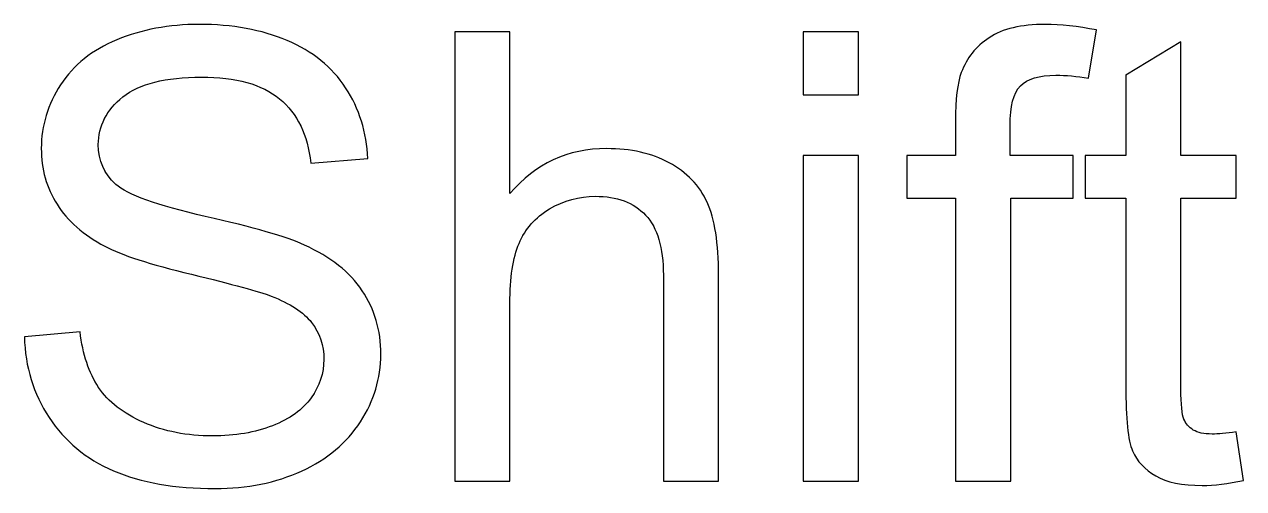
# Model space of a CAD drawing. Header units: millimetres. Extents: x -742 to 1487, y -1115 to 638.
# Drawn here: x 382.37 to 407.08, y -509.44 to -500.04 of the extents above; entities that cross this region are included whole.
import ezdxf

# ---------------------------------------------------------------- set-up
doc = ezdxf.new("R2010")
doc.units = ezdxf.units.MM
doc.layers.add('Layer 1', color=7, linetype='CONTINUOUS')

msp = doc.modelspace()

# ---------------------------------------------------------------- linework, layer by layer
at = {"layer": 'Layer 1', "color": 250}
for points, knots in [([(382.365, -506.363), (382.365, -506.363), (383.495, -506.261), (383.495, -506.261), (383.495, -506.261), (383.548, -506.719), (383.673, -507.093), (383.87, -507.388), (383.87, -507.388), (384.067, -507.68), (384.372, -507.917), (384.784, -508.099), (384.784, -508.099), (385.197, -508.279), (385.663, -508.37), (386.179, -508.37), (386.179, -508.37), (386.639, -508.37), (387.043, -508.302), (387.394, -508.164), (387.394, -508.164), (387.746, -508.027), (388.006, -507.838), (388.177, -507.599), (388.177, -507.599), (388.349, -507.36), (388.436, -507.1), (388.436, -506.82), (388.436, -506.82), (388.436, -506.537), (388.353, -506.289), (388.188, -506.075), (388.188, -506.075), (388.023, -505.864), (387.75, -505.686), (387.369, -505.54), (387.369, -505.54), (387.125, -505.447), (386.586, -505.298), (385.75, -505.097), (385.75, -505.097), (384.914, -504.896), (384.329, -504.708), (383.995, -504.53), (383.995, -504.53), (383.561, -504.301), (383.239, -504.018), (383.028, -503.681), (383.028, -503.681), (382.814, -503.345), (382.708, -502.966), (382.708, -502.549), (382.708, -502.549), (382.708, -502.087), (382.839, -501.658), (383.1, -501.26), (383.1, -501.26), (383.36, -500.86), (383.739, -500.557), (384.24, -500.35), (384.24, -500.35), (384.74, -500.142), (385.297, -500.038), (385.908, -500.038), (385.908, -500.038), (386.581, -500.038), (387.176, -500.146), (387.691, -500.364), (387.691, -500.364), (388.205, -500.58), (388.601, -500.9), (388.878, -501.323), (388.878, -501.323), (389.155, -501.744), (389.303, -502.223), (389.325, -502.756), (389.325, -502.756), (389.325, -502.756), (388.169, -502.845), (388.169, -502.845), (388.169, -502.845), (388.108, -502.272), (387.898, -501.838), (387.54, -501.546), (387.54, -501.546), (387.183, -501.251), (386.653, -501.105), (385.955, -501.105), (385.955, -501.105), (385.227, -501.105), (384.696, -501.239), (384.363, -501.505), (384.363, -501.505), (384.031, -501.772), (383.864, -502.094), (383.864, -502.47), (383.864, -502.47), (383.864, -502.796), (383.982, -503.065), (384.217, -503.277), (384.217, -503.277), (384.45, -503.486), (385.053, -503.705), (386.031, -503.925), (386.031, -503.925), (387.009, -504.147), (387.68, -504.34), (388.044, -504.505), (388.044, -504.505), (388.571, -504.748), (388.963, -505.055), (389.215, -505.43), (389.215, -505.43), (389.466, -505.802), (389.591, -506.232), (389.591, -506.719), (389.591, -506.719), (389.591, -507.203), (389.454, -507.656), (389.176, -508.084), (389.176, -508.084), (388.899, -508.511), (388.503, -508.844), (387.985, -509.081), (387.985, -509.081), (387.466, -509.318), (386.884, -509.436), (386.234, -509.436), (386.234, -509.436), (385.413, -509.436), (384.725, -509.316), (384.171, -509.077), (384.171, -509.077), (383.614, -508.837), (383.18, -508.478), (382.865, -507.995), (382.865, -507.995), (382.547, -507.515), (382.382, -506.971), (382.365, -506.363)], [0, 0, 0, 0, 0.027778, 0.027778, 0.027778, 0.027778, 0.055556, 0.055556, 0.055556, 0.055556, 0.083333, 0.083333, 0.083333, 0.083333, 0.111111, 0.111111, 0.111111, 0.111111, 0.138889, 0.138889, 0.138889, 0.138889, 0.166667, 0.166667, 0.166667, 0.166667, 0.194444, 0.194444, 0.194444, 0.194444, 0.222222, 0.222222, 0.222222, 0.222222, 0.25, 0.25, 0.25, 0.25, 0.277778, 0.277778, 0.277778, 0.277778, 0.305556, 0.305556, 0.305556, 0.305556, 0.333333, 0.333333, 0.333333, 0.333333, 0.361111, 0.361111, 0.361111, 0.361111, 0.388889, 0.388889, 0.388889, 0.388889, 0.416667, 0.416667, 0.416667, 0.416667, 0.444444, 0.444444, 0.444444, 0.444444, 0.472222, 0.472222, 0.472222, 0.472222, 0.5, 0.5, 0.5, 0.5, 0.527778, 0.527778, 0.527778, 0.527778, 0.555556, 0.555556, 0.555556, 0.555556, 0.583333, 0.583333, 0.583333, 0.583333, 0.611111, 0.611111, 0.611111, 0.611111, 0.638889, 0.638889, 0.638889, 0.638889, 0.666667, 0.666667, 0.666667, 0.666667, 0.694444, 0.694444, 0.694444, 0.694444, 0.722222, 0.722222, 0.722222, 0.722222, 0.75, 0.75, 0.75, 0.75, 0.777778, 0.777778, 0.777778, 0.777778, 0.805556, 0.805556, 0.805556, 0.805556, 0.833333, 0.833333, 0.833333, 0.833333, 0.861111, 0.861111, 0.861111, 0.861111, 0.888889, 0.888889, 0.888889, 0.888889, 0.916667, 0.916667, 0.916667, 0.916667, 0.944444, 0.944444, 0.944444, 0.944444, 1, 1, 1, 1]), ([(391.09, -509.284), (391.09, -509.284), (391.09, -500.191), (391.09, -500.191), (391.09, -500.191), (391.09, -500.191), (392.208, -500.191), (392.208, -500.191), (392.208, -500.191), (392.208, -500.191), (392.208, -503.463), (392.208, -503.463), (392.208, -503.463), (392.726, -502.856), (393.38, -502.553), (394.172, -502.553), (394.172, -502.553), (394.657, -502.553), (395.078, -502.648), (395.438, -502.841), (395.438, -502.841), (395.795, -503.034), (396.051, -503.298), (396.206, -503.637), (396.206, -503.637), (396.36, -503.975), (396.437, -504.469), (396.437, -505.112), (396.437, -505.112), (396.437, -505.112), (396.437, -509.284), (396.437, -509.284), (396.437, -509.284), (396.437, -509.284), (395.319, -509.284), (395.319, -509.284), (395.319, -509.284), (395.319, -509.284), (395.319, -505.116), (395.319, -505.116), (395.319, -505.116), (395.319, -504.56), (395.198, -504.153), (394.959, -503.899), (394.959, -503.899), (394.718, -503.645), (394.379, -503.518), (393.939, -503.518), (393.939, -503.518), (393.611, -503.518), (393.302, -503.603), (393.012, -503.774), (393.012, -503.774), (392.722, -503.946), (392.517, -504.179), (392.392, -504.473), (392.392, -504.473), (392.269, -504.765), (392.208, -505.169), (392.208, -505.686), (392.208, -505.686), (392.208, -505.686), (392.208, -509.284), (392.208, -509.284), (392.208, -509.284), (392.208, -509.284), (391.09, -509.284), (391.09, -509.284)], [0, 0, 0, 0, 0.055556, 0.055556, 0.055556, 0.055556, 0.111111, 0.111111, 0.111111, 0.111111, 0.166667, 0.166667, 0.166667, 0.166667, 0.222222, 0.222222, 0.222222, 0.222222, 0.277778, 0.277778, 0.277778, 0.277778, 0.333333, 0.333333, 0.333333, 0.333333, 0.388889, 0.388889, 0.388889, 0.388889, 0.444444, 0.444444, 0.444444, 0.444444, 0.5, 0.5, 0.5, 0.5, 0.555556, 0.555556, 0.555556, 0.555556, 0.611111, 0.611111, 0.611111, 0.611111, 0.666667, 0.666667, 0.666667, 0.666667, 0.722222, 0.722222, 0.722222, 0.722222, 0.777778, 0.777778, 0.777778, 0.777778, 0.833333, 0.833333, 0.833333, 0.833333, 0.888889, 0.888889, 0.888889, 0.888889, 1, 1, 1, 1]), ([(398.153, -501.461), (398.153, -501.461), (398.153, -500.191), (398.153, -500.191), (398.153, -500.191), (398.153, -500.191), (399.271, -500.191), (399.271, -500.191), (399.271, -500.191), (399.271, -500.191), (399.271, -501.461), (399.271, -501.461), (399.271, -501.461), (399.271, -501.461), (398.153, -501.461), (398.153, -501.461)], [0, 0, 0, 0, 0.2, 0.2, 0.2, 0.2, 0.4, 0.4, 0.4, 0.4, 0.6, 0.6, 0.6, 0.6, 1, 1, 1, 1]), ([(401.241, -509.284), (401.241, -509.284), (401.241, -503.556), (401.241, -503.556), (401.241, -503.556), (401.241, -503.556), (400.251, -503.556), (400.251, -503.556), (400.251, -503.556), (400.251, -503.556), (400.251, -502.693), (400.251, -502.693), (400.251, -502.693), (400.251, -502.693), (401.241, -502.693), (401.241, -502.693), (401.241, -502.693), (401.241, -502.693), (401.241, -501.994), (401.241, -501.994), (401.241, -501.994), (401.241, -501.552), (401.28, -501.224), (401.358, -501.01), (401.358, -501.01), (401.466, -500.722), (401.652, -500.487), (401.923, -500.307), (401.923, -500.307), (402.192, -500.127), (402.571, -500.038), (403.058, -500.038), (403.058, -500.038), (403.373, -500.038), (403.72, -500.077), (404.101, -500.151), (404.101, -500.151), (404.101, -500.151), (403.934, -501.129), (403.934, -501.129), (403.934, -501.129), (403.701, -501.088), (403.483, -501.067), (403.276, -501.067), (403.276, -501.067), (402.937, -501.067), (402.698, -501.139), (402.556, -501.283), (402.556, -501.283), (402.416, -501.427), (402.346, -501.696), (402.346, -502.089), (402.346, -502.089), (402.346, -502.089), (402.346, -502.693), (402.346, -502.693), (402.346, -502.693), (402.346, -502.693), (403.629, -502.693), (403.629, -502.693), (403.629, -502.693), (403.629, -502.693), (403.629, -503.556), (403.629, -503.556), (403.629, -503.556), (403.629, -503.556), (402.359, -503.556), (402.359, -503.556), (402.359, -503.556), (402.359, -503.556), (402.359, -509.284), (402.359, -509.284), (402.359, -509.284), (402.359, -509.284), (401.241, -509.284), (401.241, -509.284)], [0, 0, 0, 0, 0.05, 0.05, 0.05, 0.05, 0.1, 0.1, 0.1, 0.1, 0.15, 0.15, 0.15, 0.15, 0.2, 0.2, 0.2, 0.2, 0.25, 0.25, 0.25, 0.25, 0.3, 0.3, 0.3, 0.3, 0.35, 0.35, 0.35, 0.35, 0.4, 0.4, 0.4, 0.4, 0.45, 0.45, 0.45, 0.45, 0.5, 0.5, 0.5, 0.5, 0.55, 0.55, 0.55, 0.55, 0.6, 0.6, 0.6, 0.6, 0.65, 0.65, 0.65, 0.65, 0.7, 0.7, 0.7, 0.7, 0.75, 0.75, 0.75, 0.75, 0.8, 0.8, 0.8, 0.8, 0.85, 0.85, 0.85, 0.85, 0.9, 0.9, 0.9, 0.9, 1, 1, 1, 1]), ([(406.929, -508.287), (406.929, -508.287), (407.081, -509.273), (407.081, -509.273), (407.081, -509.273), (406.768, -509.339), (406.487, -509.373), (406.241, -509.373), (406.241, -509.373), (405.837, -509.373), (405.523, -509.309), (405.299, -509.18), (405.299, -509.18), (405.077, -509.051), (404.92, -508.884), (404.829, -508.674), (404.829, -508.674), (404.738, -508.465), (404.694, -508.025), (404.694, -507.354), (404.694, -507.354), (404.694, -507.354), (404.694, -503.556), (404.694, -503.556), (404.694, -503.556), (404.694, -503.556), (403.868, -503.556), (403.868, -503.556), (403.868, -503.556), (403.868, -503.556), (403.868, -502.693), (403.868, -502.693), (403.868, -502.693), (403.868, -502.693), (404.694, -502.693), (404.694, -502.693), (404.694, -502.693), (404.694, -502.693), (404.694, -501.063), (404.694, -501.063), (404.694, -501.063), (404.694, -501.063), (405.811, -500.392), (405.811, -500.392), (405.811, -500.392), (405.811, -500.392), (405.811, -502.693), (405.811, -502.693), (405.811, -502.693), (405.811, -502.693), (406.929, -502.693), (406.929, -502.693), (406.929, -502.693), (406.929, -502.693), (406.929, -503.556), (406.929, -503.556), (406.929, -503.556), (406.929, -503.556), (405.811, -503.556), (405.811, -503.556), (405.811, -503.556), (405.811, -503.556), (405.811, -507.417), (405.811, -507.417), (405.811, -507.417), (405.811, -507.737), (405.83, -507.942), (405.871, -508.033), (405.871, -508.033), (405.909, -508.124), (405.972, -508.196), (406.061, -508.251), (406.061, -508.251), (406.15, -508.304), (406.277, -508.332), (406.442, -508.332), (406.442, -508.332), (406.565, -508.332), (406.728, -508.317), (406.929, -508.287)], [0, 0, 0, 0, 0.047619, 0.047619, 0.047619, 0.047619, 0.095238, 0.095238, 0.095238, 0.095238, 0.142857, 0.142857, 0.142857, 0.142857, 0.190476, 0.190476, 0.190476, 0.190476, 0.238095, 0.238095, 0.238095, 0.238095, 0.285714, 0.285714, 0.285714, 0.285714, 0.333333, 0.333333, 0.333333, 0.333333, 0.380952, 0.380952, 0.380952, 0.380952, 0.428571, 0.428571, 0.428571, 0.428571, 0.47619, 0.47619, 0.47619, 0.47619, 0.52381, 0.52381, 0.52381, 0.52381, 0.571429, 0.571429, 0.571429, 0.571429, 0.619048, 0.619048, 0.619048, 0.619048, 0.666667, 0.666667, 0.666667, 0.666667, 0.714286, 0.714286, 0.714286, 0.714286, 0.761905, 0.761905, 0.761905, 0.761905, 0.809524, 0.809524, 0.809524, 0.809524, 0.857143, 0.857143, 0.857143, 0.857143, 0.904762, 0.904762, 0.904762, 0.904762, 1, 1, 1, 1]), ([(398.153, -509.284), (398.153, -509.284), (398.153, -502.693), (398.153, -502.693), (398.153, -502.693), (398.153, -502.693), (399.271, -502.693), (399.271, -502.693), (399.271, -502.693), (399.271, -502.693), (399.271, -509.284), (399.271, -509.284), (399.271, -509.284), (399.271, -509.284), (398.153, -509.284), (398.153, -509.284)], [0, 0, 0, 0, 0.2, 0.2, 0.2, 0.2, 0.4, 0.4, 0.4, 0.4, 0.6, 0.6, 0.6, 0.6, 1, 1, 1, 1])]:
    msp.add_open_spline(points, degree=3, knots=knots, dxfattribs=at)
at = {"layer": 'Layer 1', "color": 250, "lineweight": 9}
for points, knots in [([(382.365, -506.363), (382.365, -506.363), (383.495, -506.261), (383.495, -506.261), (383.495, -506.261), (383.548, -506.719), (383.673, -507.093), (383.87, -507.388), (383.87, -507.388), (384.067, -507.68), (384.372, -507.917), (384.784, -508.099), (384.784, -508.099), (385.197, -508.279), (385.663, -508.37), (386.179, -508.37), (386.179, -508.37), (386.639, -508.37), (387.043, -508.302), (387.394, -508.164), (387.394, -508.164), (387.746, -508.027), (388.006, -507.838), (388.177, -507.599), (388.177, -507.599), (388.349, -507.36), (388.436, -507.1), (388.436, -506.82), (388.436, -506.82), (388.436, -506.537), (388.353, -506.289), (388.188, -506.075), (388.188, -506.075), (388.023, -505.864), (387.75, -505.686), (387.369, -505.54), (387.369, -505.54), (387.125, -505.447), (386.586, -505.298), (385.75, -505.097), (385.75, -505.097), (384.914, -504.896), (384.329, -504.708), (383.995, -504.53), (383.995, -504.53), (383.561, -504.301), (383.239, -504.018), (383.028, -503.681), (383.028, -503.681), (382.814, -503.345), (382.708, -502.966), (382.708, -502.549), (382.708, -502.549), (382.708, -502.087), (382.839, -501.658), (383.1, -501.26), (383.1, -501.26), (383.36, -500.86), (383.739, -500.557), (384.24, -500.35), (384.24, -500.35), (384.74, -500.142), (385.297, -500.038), (385.908, -500.038), (385.908, -500.038), (386.581, -500.038), (387.176, -500.146), (387.691, -500.364), (387.691, -500.364), (388.205, -500.58), (388.601, -500.9), (388.878, -501.323), (388.878, -501.323), (389.155, -501.744), (389.303, -502.223), (389.325, -502.756), (389.325, -502.756), (389.325, -502.756), (388.169, -502.845), (388.169, -502.845), (388.169, -502.845), (388.108, -502.272), (387.898, -501.838), (387.54, -501.546), (387.54, -501.546), (387.183, -501.251), (386.653, -501.105), (385.955, -501.105), (385.955, -501.105), (385.227, -501.105), (384.696, -501.239), (384.363, -501.505), (384.363, -501.505), (384.031, -501.772), (383.864, -502.094), (383.864, -502.47), (383.864, -502.47), (383.864, -502.796), (383.982, -503.065), (384.217, -503.277), (384.217, -503.277), (384.45, -503.486), (385.053, -503.705), (386.031, -503.925), (386.031, -503.925), (387.009, -504.147), (387.68, -504.34), (388.044, -504.505), (388.044, -504.505), (388.571, -504.748), (388.963, -505.055), (389.215, -505.43), (389.215, -505.43), (389.466, -505.802), (389.591, -506.232), (389.591, -506.719), (389.591, -506.719), (389.591, -507.203), (389.454, -507.656), (389.176, -508.084), (389.176, -508.084), (388.899, -508.511), (388.503, -508.844), (387.985, -509.081), (387.985, -509.081), (387.466, -509.318), (386.884, -509.436), (386.234, -509.436), (386.234, -509.436), (385.413, -509.436), (384.725, -509.316), (384.171, -509.077), (384.171, -509.077), (383.614, -508.837), (383.18, -508.478), (382.865, -507.995), (382.865, -507.995), (382.547, -507.515), (382.382, -506.971), (382.365, -506.363)], [0, 0, 0, 0, 0.027778, 0.027778, 0.027778, 0.027778, 0.055556, 0.055556, 0.055556, 0.055556, 0.083333, 0.083333, 0.083333, 0.083333, 0.111111, 0.111111, 0.111111, 0.111111, 0.138889, 0.138889, 0.138889, 0.138889, 0.166667, 0.166667, 0.166667, 0.166667, 0.194444, 0.194444, 0.194444, 0.194444, 0.222222, 0.222222, 0.222222, 0.222222, 0.25, 0.25, 0.25, 0.25, 0.277778, 0.277778, 0.277778, 0.277778, 0.305556, 0.305556, 0.305556, 0.305556, 0.333333, 0.333333, 0.333333, 0.333333, 0.361111, 0.361111, 0.361111, 0.361111, 0.388889, 0.388889, 0.388889, 0.388889, 0.416667, 0.416667, 0.416667, 0.416667, 0.444444, 0.444444, 0.444444, 0.444444, 0.472222, 0.472222, 0.472222, 0.472222, 0.5, 0.5, 0.5, 0.5, 0.527778, 0.527778, 0.527778, 0.527778, 0.555556, 0.555556, 0.555556, 0.555556, 0.583333, 0.583333, 0.583333, 0.583333, 0.611111, 0.611111, 0.611111, 0.611111, 0.638889, 0.638889, 0.638889, 0.638889, 0.666667, 0.666667, 0.666667, 0.666667, 0.694444, 0.694444, 0.694444, 0.694444, 0.722222, 0.722222, 0.722222, 0.722222, 0.75, 0.75, 0.75, 0.75, 0.777778, 0.777778, 0.777778, 0.777778, 0.805556, 0.805556, 0.805556, 0.805556, 0.833333, 0.833333, 0.833333, 0.833333, 0.861111, 0.861111, 0.861111, 0.861111, 0.888889, 0.888889, 0.888889, 0.888889, 0.916667, 0.916667, 0.916667, 0.916667, 0.944444, 0.944444, 0.944444, 0.944444, 1, 1, 1, 1]), ([(391.09, -509.284), (391.09, -509.284), (391.09, -500.191), (391.09, -500.191), (391.09, -500.191), (391.09, -500.191), (392.208, -500.191), (392.208, -500.191), (392.208, -500.191), (392.208, -500.191), (392.208, -503.463), (392.208, -503.463), (392.208, -503.463), (392.726, -502.856), (393.38, -502.553), (394.172, -502.553), (394.172, -502.553), (394.657, -502.553), (395.078, -502.648), (395.438, -502.841), (395.438, -502.841), (395.795, -503.034), (396.051, -503.298), (396.206, -503.637), (396.206, -503.637), (396.36, -503.975), (396.437, -504.469), (396.437, -505.112), (396.437, -505.112), (396.437, -505.112), (396.437, -509.284), (396.437, -509.284), (396.437, -509.284), (396.437, -509.284), (395.319, -509.284), (395.319, -509.284), (395.319, -509.284), (395.319, -509.284), (395.319, -505.116), (395.319, -505.116), (395.319, -505.116), (395.319, -504.56), (395.198, -504.153), (394.959, -503.899), (394.959, -503.899), (394.718, -503.645), (394.379, -503.518), (393.939, -503.518), (393.939, -503.518), (393.611, -503.518), (393.302, -503.603), (393.012, -503.774), (393.012, -503.774), (392.722, -503.946), (392.517, -504.179), (392.392, -504.473), (392.392, -504.473), (392.269, -504.765), (392.208, -505.169), (392.208, -505.686), (392.208, -505.686), (392.208, -505.686), (392.208, -509.284), (392.208, -509.284), (392.208, -509.284), (392.208, -509.284), (391.09, -509.284), (391.09, -509.284)], [0, 0, 0, 0, 0.055556, 0.055556, 0.055556, 0.055556, 0.111111, 0.111111, 0.111111, 0.111111, 0.166667, 0.166667, 0.166667, 0.166667, 0.222222, 0.222222, 0.222222, 0.222222, 0.277778, 0.277778, 0.277778, 0.277778, 0.333333, 0.333333, 0.333333, 0.333333, 0.388889, 0.388889, 0.388889, 0.388889, 0.444444, 0.444444, 0.444444, 0.444444, 0.5, 0.5, 0.5, 0.5, 0.555556, 0.555556, 0.555556, 0.555556, 0.611111, 0.611111, 0.611111, 0.611111, 0.666667, 0.666667, 0.666667, 0.666667, 0.722222, 0.722222, 0.722222, 0.722222, 0.777778, 0.777778, 0.777778, 0.777778, 0.833333, 0.833333, 0.833333, 0.833333, 0.888889, 0.888889, 0.888889, 0.888889, 1, 1, 1, 1]), ([(398.153, -501.461), (398.153, -501.461), (398.153, -500.191), (398.153, -500.191), (398.153, -500.191), (398.153, -500.191), (399.271, -500.191), (399.271, -500.191), (399.271, -500.191), (399.271, -500.191), (399.271, -501.461), (399.271, -501.461), (399.271, -501.461), (399.271, -501.461), (398.153, -501.461), (398.153, -501.461)], [0, 0, 0, 0, 0.2, 0.2, 0.2, 0.2, 0.4, 0.4, 0.4, 0.4, 0.6, 0.6, 0.6, 0.6, 1, 1, 1, 1]), ([(401.241, -509.284), (401.241, -509.284), (401.241, -503.556), (401.241, -503.556), (401.241, -503.556), (401.241, -503.556), (400.251, -503.556), (400.251, -503.556), (400.251, -503.556), (400.251, -503.556), (400.251, -502.693), (400.251, -502.693), (400.251, -502.693), (400.251, -502.693), (401.241, -502.693), (401.241, -502.693), (401.241, -502.693), (401.241, -502.693), (401.241, -501.994), (401.241, -501.994), (401.241, -501.994), (401.241, -501.552), (401.28, -501.224), (401.358, -501.01), (401.358, -501.01), (401.466, -500.722), (401.652, -500.487), (401.923, -500.307), (401.923, -500.307), (402.192, -500.127), (402.571, -500.038), (403.058, -500.038), (403.058, -500.038), (403.373, -500.038), (403.72, -500.077), (404.101, -500.151), (404.101, -500.151), (404.101, -500.151), (403.934, -501.129), (403.934, -501.129), (403.934, -501.129), (403.701, -501.088), (403.483, -501.067), (403.276, -501.067), (403.276, -501.067), (402.937, -501.067), (402.698, -501.139), (402.556, -501.283), (402.556, -501.283), (402.416, -501.427), (402.346, -501.696), (402.346, -502.089), (402.346, -502.089), (402.346, -502.089), (402.346, -502.693), (402.346, -502.693), (402.346, -502.693), (402.346, -502.693), (403.629, -502.693), (403.629, -502.693), (403.629, -502.693), (403.629, -502.693), (403.629, -503.556), (403.629, -503.556), (403.629, -503.556), (403.629, -503.556), (402.359, -503.556), (402.359, -503.556), (402.359, -503.556), (402.359, -503.556), (402.359, -509.284), (402.359, -509.284), (402.359, -509.284), (402.359, -509.284), (401.241, -509.284), (401.241, -509.284)], [0, 0, 0, 0, 0.05, 0.05, 0.05, 0.05, 0.1, 0.1, 0.1, 0.1, 0.15, 0.15, 0.15, 0.15, 0.2, 0.2, 0.2, 0.2, 0.25, 0.25, 0.25, 0.25, 0.3, 0.3, 0.3, 0.3, 0.35, 0.35, 0.35, 0.35, 0.4, 0.4, 0.4, 0.4, 0.45, 0.45, 0.45, 0.45, 0.5, 0.5, 0.5, 0.5, 0.55, 0.55, 0.55, 0.55, 0.6, 0.6, 0.6, 0.6, 0.65, 0.65, 0.65, 0.65, 0.7, 0.7, 0.7, 0.7, 0.75, 0.75, 0.75, 0.75, 0.8, 0.8, 0.8, 0.8, 0.85, 0.85, 0.85, 0.85, 0.9, 0.9, 0.9, 0.9, 1, 1, 1, 1]), ([(406.929, -508.287), (406.929, -508.287), (407.081, -509.273), (407.081, -509.273), (407.081, -509.273), (406.768, -509.339), (406.487, -509.373), (406.241, -509.373), (406.241, -509.373), (405.837, -509.373), (405.523, -509.309), (405.299, -509.18), (405.299, -509.18), (405.077, -509.051), (404.92, -508.884), (404.829, -508.674), (404.829, -508.674), (404.738, -508.465), (404.694, -508.025), (404.694, -507.354), (404.694, -507.354), (404.694, -507.354), (404.694, -503.556), (404.694, -503.556), (404.694, -503.556), (404.694, -503.556), (403.868, -503.556), (403.868, -503.556), (403.868, -503.556), (403.868, -503.556), (403.868, -502.693), (403.868, -502.693), (403.868, -502.693), (403.868, -502.693), (404.694, -502.693), (404.694, -502.693), (404.694, -502.693), (404.694, -502.693), (404.694, -501.063), (404.694, -501.063), (404.694, -501.063), (404.694, -501.063), (405.811, -500.392), (405.811, -500.392), (405.811, -500.392), (405.811, -500.392), (405.811, -502.693), (405.811, -502.693), (405.811, -502.693), (405.811, -502.693), (406.929, -502.693), (406.929, -502.693), (406.929, -502.693), (406.929, -502.693), (406.929, -503.556), (406.929, -503.556), (406.929, -503.556), (406.929, -503.556), (405.811, -503.556), (405.811, -503.556), (405.811, -503.556), (405.811, -503.556), (405.811, -507.417), (405.811, -507.417), (405.811, -507.417), (405.811, -507.737), (405.83, -507.942), (405.871, -508.033), (405.871, -508.033), (405.909, -508.124), (405.972, -508.196), (406.061, -508.251), (406.061, -508.251), (406.15, -508.304), (406.277, -508.332), (406.442, -508.332), (406.442, -508.332), (406.565, -508.332), (406.728, -508.317), (406.929, -508.287)], [0, 0, 0, 0, 0.047619, 0.047619, 0.047619, 0.047619, 0.095238, 0.095238, 0.095238, 0.095238, 0.142857, 0.142857, 0.142857, 0.142857, 0.190476, 0.190476, 0.190476, 0.190476, 0.238095, 0.238095, 0.238095, 0.238095, 0.285714, 0.285714, 0.285714, 0.285714, 0.333333, 0.333333, 0.333333, 0.333333, 0.380952, 0.380952, 0.380952, 0.380952, 0.428571, 0.428571, 0.428571, 0.428571, 0.47619, 0.47619, 0.47619, 0.47619, 0.52381, 0.52381, 0.52381, 0.52381, 0.571429, 0.571429, 0.571429, 0.571429, 0.619048, 0.619048, 0.619048, 0.619048, 0.666667, 0.666667, 0.666667, 0.666667, 0.714286, 0.714286, 0.714286, 0.714286, 0.761905, 0.761905, 0.761905, 0.761905, 0.809524, 0.809524, 0.809524, 0.809524, 0.857143, 0.857143, 0.857143, 0.857143, 0.904762, 0.904762, 0.904762, 0.904762, 1, 1, 1, 1]), ([(398.153, -509.284), (398.153, -509.284), (398.153, -502.693), (398.153, -502.693), (398.153, -502.693), (398.153, -502.693), (399.271, -502.693), (399.271, -502.693), (399.271, -502.693), (399.271, -502.693), (399.271, -509.284), (399.271, -509.284), (399.271, -509.284), (399.271, -509.284), (398.153, -509.284), (398.153, -509.284)], [0, 0, 0, 0, 0.2, 0.2, 0.2, 0.2, 0.4, 0.4, 0.4, 0.4, 0.6, 0.6, 0.6, 0.6, 1, 1, 1, 1])]:
    msp.add_open_spline(points, degree=3, knots=knots, dxfattribs=at)

doc.saveas('drawing.dxf')
